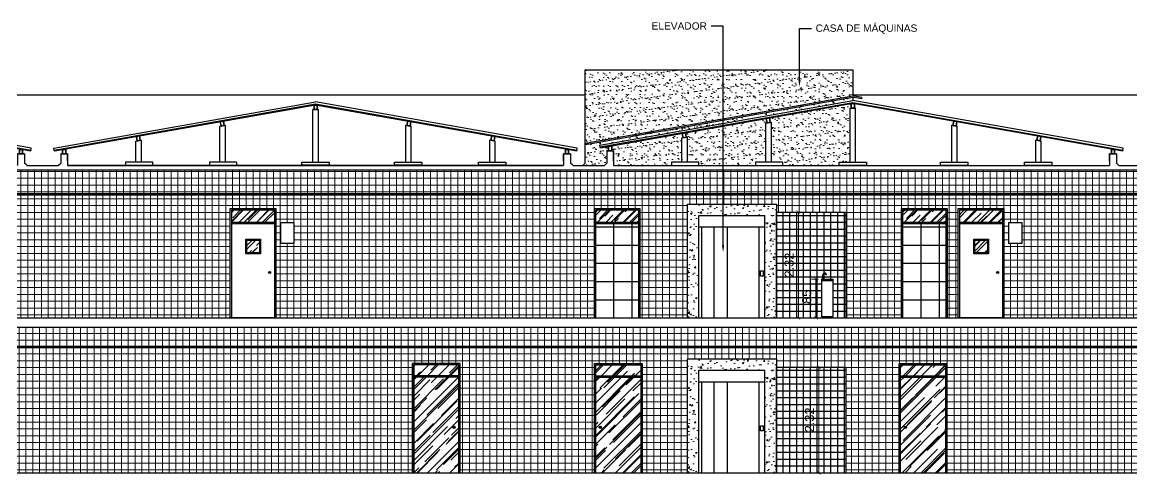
# Model space of a CAD drawing. Header units: metres. Extents: x 2362 to 4220, y 91 to 382.
# Drawn here: x 3204.49 to 3228.87, y 118.19 to 128.13 of the extents above; entities that cross this region are included whole.
import ezdxf
from ezdxf import colors
from ezdxf.entities.mleader import LeaderData, LeaderLine
from ezdxf.math import Vec2, Vec3

# ---------------------------------------------------------------- set-up
doc = ezdxf.new("R2010")
doc.units = ezdxf.units.M
doc.header["$LTSCALE"] = 5
doc.header["$MEASUREMENT"] = 0
for name, color, linetype, lineweight in [('2prancha', 4, 'Continuous', 18), ('ESQUADRIAS', 3, 'Continuous', 35), ('HACH', 251, 'Continuous', 5)]:
    doc.layers.add(name, color=color, linetype=linetype, lineweight=lineweight)
for name, color, linetype in [('COTA 1 100', 2, 'Continuous'), ('HACHURA', 251, 'Continuous'), ('HACHURA PISOS', 250, 'Continuous'), ('PENA 0.1', 1, 'Continuous'), ('PENA 0.15', 7, 'Continuous'), ('PENA 01', 1, 'Continuous'), ('PENA 02', 2, 'Continuous'), ('PENA 03', 3, 'Continuous'), ('PENA 06', 6, 'Continuous'), ('TXT ESPECIFICAÇÕES', 7, 'Continuous')]:
    doc.layers.add(name, color=color, linetype=linetype)
doc.styles.add('Luana', font='arial.ttf')
doc.styles.get("Standard").update_dxf_attribs({"font": 'arial.ttf'})
doc.dimstyles.new('arial100', dxfattribs={"dimtxt": 0.2, "dimasz": 0.08, "dimexe": 0.1, "dimexo": 0.2, "dimgap": 0.1, "dimtad": 1, "dimzin": 4, "dimdsep": 46, "dimtxsty": 'Luana', "dimblk": 'ARCHTICK', "dimcen": 0, "dimclrd": 7, "dimclre": 7, "dimclrt": 256, "dimadec": 0, "dimazin": 0, "dimtfac": 1, "dimtix": 1, "dimtmove": 0, "dimatfit": 3, "dimldrblk": 'CLOSEDBLANK', "dimfxl": 0, "dimlwd": 5, "dimlwe": 5, "dimarcsym": 0})
pattern_1 = [(45, (3199.2511, 158.59801), (0.16970563, 0.45254834), [3, -0.4, 1, -0.2]), (45, (3199.3685, 158.85682), (-0.32951176, 0.04666905), [0.6, -0.066, 1.2, -0.15]), (45, (3199.20161, 158.78893), (0.640638744, 0.83014336), [1.6, -0.28, 0.8, -0.2])]

# ---------------------------------------------------------------- blocks, each defined once
blk = doc.blocks.new('dsfdf')
at = {"layer": 'HACH'}
h = blk.add_hatch(dxfattribs=at)
h.set_pattern_fill('AR-RROOF,_O', color=256, scale=0.25, angle=45, double=1)
h.set_pattern_definition([(45, (-17.395, 0), (0.212132, 0.5656854), [3.75, -0.5, 1.25, -0.25]), (45, (-17.24828, 0.3235), (-0.41189, 0.0583363), [0.75, -0.0825, 1.5, -0.1875]), (45, (-17.45687, 0.23865), (0.8007984, 1.0376792), [2, -0.35, 1, -0.25])])
h.paths.add_polyline_path([(0.03, 2.37), (1.02, 2.37), (1.02, 2.13), (0.03, 2.13)])
h.paths.add_polyline_path([(0.03, 2.1), (1.02, 2.1), (1.02, 0), (0.03, 0)])
h.paths.add_polyline_path([(0.891, 0.997, 0.198821), (0.899, 0.982, 0.617475), (0.941, 0.997, 1)], flags=16)
h.paths.add_polyline_path([(0.914, 0.999), (0.913, 0.987), (0.92, 0.987), (0.918, 0.999, 4.501528)], flags=0)
at = {"layer": 'PENA 0.1', "ltscale": 1.5}
for p, q in [((0.894, 1.005), (0.897, 1.004)), ((0.914, 0.999), (0.913, 0.987)), ((0.92, 0.987), (0.913, 0.987)), ((0.918, 0.999), (0.92, 0.987))]:
    blk.add_line(p, q, dxfattribs=at)
blk.add_circle((0.916, 0.997), 0.025, dxfattribs=at)
for centre, radius, start, end in [((0.916, 0.997), 0.023, 159.8603, 222.7566), ((0.921, 0.995), 0.0258, 158.8722, 210.7282), ((0.916, 1.003), 0.0045, 295.0494, 244.9506)]:
    blk.add_arc(centre, radius, start, end, dxfattribs=at)
at = {"layer": 'PENA 01'}
for p, q in [((1.05, 2.4), (0, 2.4)), ((0, 0), (0, 2.4)), ((1.05, 0), (1.05, 2.4)), ((1.02, 2.13), (0.03, 2.13)), ((1.02, 2.1), (0.03, 2.1)), ((0, 0), (1.05, 0))]:
    blk.add_line(p, q, dxfattribs=at)
for points in [[(1.05, 0), (1.05, 2.4), (0, 2.4), (0, 0)], [(1.02, 0), (1.02, 2.37), (0.03, 2.37), (0.03, 0)]]:
    blk.add_lwpolyline(points, dxfattribs=at)
blk = doc.blocks.new('hhauhs')
at = {"layer": 'HACH'}
h = blk.add_hatch(dxfattribs=at)
h.set_pattern_fill('AR-RROOF,_O', color=256, scale=0.25, angle=45, double=1)
h.set_pattern_definition([(45, (-1.02, 0), (0.212132, 0.565685), [3.75, -0.5, 1.25, -0.25]), (45, (-0.87328, 0.3235), (-0.41189, 0.058336), [0.75, -0.0825, 1.5, -0.1875]), (45, (-1.08187, 0.23865), (0.800798, 1.037679), [2, -0.35, 1, -0.25])])
h.paths.add_polyline_path([(-0.03, 2.37), (-1.02, 2.37), (-1.02, 2.13), (-0.03, 2.13)])
h.paths.add_polyline_path([(-0.03, 2.1), (-1.02, 2.1), (-1.02, 0), (-0.03, 0)])
h.paths.add_polyline_path([(-0.891, 0.997, -0.198821), (-0.899, 0.982, -0.617475), (-0.941, 0.997, -1)], flags=16)
h.paths.add_polyline_path([(-0.914, 0.999), (-0.913, 0.987), (-0.92, 0.987), (-0.918, 0.999, -4.501528)], flags=0)
at = {"layer": 'PENA 0.1', "ltscale": 1.5}
for p, q in [((-0.918, 0.999), (-0.92, 0.987)), ((-0.92, 0.987), (-0.913, 0.987)), ((-0.914, 0.999), (-0.913, 0.987)), ((-0.894, 1.005), (-0.897, 1.004))]:
    blk.add_line(p, q, dxfattribs=at)
blk.add_circle((-0.916, 0.997), 0.025, dxfattribs=at)
for centre, radius, start, end in [((-0.916, 1.003), 0.0045, 295.0494, 244.9506), ((-0.916, 0.997), 0.023, 317.2434, 20.1397), ((-0.921, 0.995), 0.0258, 329.2718, 21.1278)]:
    blk.add_arc(centre, radius, start, end, dxfattribs=at)
at = {"layer": 'PENA 01'}
for p, q in [((-1.05, 2.4), (0, 2.4)), ((-1.05, 0), (-1.05, 2.4)), ((0, 0), (0, 2.4)), ((-1.02, 2.13), (-0.03, 2.13)), ((-1.02, 2.1), (-0.03, 2.1)), ((-1.05, 0), (0, 0))]:
    blk.add_line(p, q, dxfattribs=at)
for points in [[(-1.05, 0), (-1.05, 2.4), (0, 2.4), (0, 0)], [(-1.02, 0), (-1.02, 2.37), (-0.03, 2.37), (-0.03, 0)]]:
    blk.add_lwpolyline(points, dxfattribs=at)
blk = doc.blocks.new('BBEDE')
for p, q in [((-0.125, 0.85), (-0.125, 0.03)), ((-0.125, 0.85), (0.125, 0.85)), ((-0.125, 0.82), (0.125, 0.82)), ((-0.104, 0.868), (-0.074, 0.868)), ((-0.104, 0.85), (-0.104, 0.868)), ((-0.079, 0.878), (-0.099, 0.878)), ((-0.099, 0.878), (-0.099, 0.868)), ((-0.094, 0.882), (-0.094, 0.946)), ((-0.084, 0.882), (-0.084, 0.946)), ((-0.079, 0.878), (-0.079, 0.868)), ((-0.074, 0.85), (-0.074, 0.868)), ((-0.016, 0.946), (-0.026, 0.946)), ((0.125, 0.85), (0.125, 0.03)), ((-0.125, 0.03), (0.125, 0.03)), ((-0.115, 0.03), (-0.115, 0)), ((-0.115, 0), (0.115, 0)), ((0.115, 0.03), (0.115, 0))]:
    blk.add_line(p, q)
for centre, radius, start, end in [((-0.055, 0.946), 0.0389, 359.6258, 180.3742), ((-0.089, 0.87), 0.0131, 40.8869, 139.1131), ((-0.055, 0.946), 0.0289, 359.4965, 180.5035)]:
    blk.add_arc(centre, radius, start, end)
blk = doc.blocks.new('portacomvisorVIS')
at = {"layer": 'HACHURA', "ltscale": 1.5}
h = blk.add_hatch(dxfattribs=at)
h.set_pattern_fill('AR-RROOF', color=256, scale=0.2, angle=45, style=0, double=1)
h.set_pattern_definition(pattern_1)
h.paths.add_polyline_path([(3443.006, 207.251), (3443.006, 207.521), (3443.946, 207.521), (3443.946, 207.251)])
h = blk.add_hatch(dxfattribs=at)
h.set_pattern_fill('AR-RROOF', color=256, scale=0.2, angle=45, style=0, double=1)
h.set_pattern_definition(pattern_1)
h.paths.add_polyline_path([(3443.336, 206.581), (3443.336, 206.861), (3443.616, 206.861), (3443.616, 206.581)])
at = {"layer": 'PENA 0.1', "ltscale": 1.5}
for p, q in [((3442.976, 205.151), (3442.976, 207.551)), ((3442.976, 207.551), (3443.976, 207.551)), ((3443.976, 207.551), (3443.976, 205.151)), ((3443.006, 207.521), (3443.946, 207.521)), ((3443.006, 205.151), (3443.006, 207.521)), ((3443.946, 207.521), (3443.946, 205.151)), ((3443.006, 207.251), (3443.946, 207.251)), ((3443.006, 207.221), (3443.946, 207.221)), ((3443.336, 206.861), (3443.316, 206.881)), ((3443.616, 206.861), (3443.636, 206.881)), ((3443.336, 206.581), (3443.316, 206.561)), ((3443.636, 206.561), (3443.616, 206.581)), ((3443.821, 206.156), (3443.824, 206.155)), ((3443.841, 206.15), (3443.839, 206.138)), ((3443.846, 206.138), (3443.839, 206.138)), ((3443.844, 206.15), (3443.846, 206.138)), ((3443.006, 205.151), (3442.976, 205.151)), ((3443.946, 205.151), (3443.006, 205.151)), ((3443.976, 205.151), (3443.946, 205.151))]:
    blk.add_line(p, q, dxfattribs=at)
for points in [[(3444.376, 206.791), (3444.376, 207.241), (3444.076, 207.241), (3444.076, 206.791)], [(3443.636, 206.561), (3443.316, 206.561), (3443.316, 206.881), (3443.636, 206.881)], [(3443.626, 206.571), (3443.326, 206.571), (3443.326, 206.871), (3443.626, 206.871)], [(3443.616, 206.581), (3443.336, 206.581), (3443.336, 206.861), (3443.616, 206.861)]]:
    blk.add_lwpolyline(points, close=True, dxfattribs=at)
blk.add_circle((3443.843, 206.149), 0.025, dxfattribs=at)
for centre, radius, start, end in [((3443.843, 206.149), 0.023, 159.8603, 222.7566), ((3443.848, 206.146), 0.0258, 158.8722, 210.7282), ((3443.843, 206.154), 0.0045, 295.0494, 244.9506)]:
    blk.add_arc(centre, radius, start, end, dxfattribs=at)
blk = doc.blocks.new('cortetelh')
at = {"layer": 'ESQUADRIAS'}
for p, q in [((3169.192, 125.317), (3174.935, 126.329)), ((3180.677, 125.317), (3174.935, 126.329)), ((3169.194, 125.307), (3174.935, 126.319)), ((3180.675, 125.307), (3174.935, 126.319)), ((3169.192, 125.317), (3169.194, 125.307)), ((3180.677, 125.317), (3180.675, 125.307))]:
    blk.add_line(p, q, dxfattribs=at)
for points in [[(3174.9, 126.312), (3174.97, 126.312), (3174.97, 126.212), (3174.9, 126.212)], [(3172.909, 125.962), (3172.84, 125.95), (3172.857, 125.851), (3172.926, 125.864)], [(3176.961, 125.962), (3177.029, 125.95), (3177.012, 125.851), (3176.943, 125.864)], [(3171.063, 125.637), (3170.995, 125.624), (3171.012, 125.526), (3171.081, 125.538)], [(3178.806, 125.637), (3178.875, 125.624), (3178.858, 125.526), (3178.789, 125.538)], [(3169.374, 125.339), (3169.444, 125.339), (3169.444, 125.239), (3169.374, 125.239)], [(3180.496, 125.339), (3180.426, 125.339), (3180.426, 125.239), (3180.496, 125.239)]]:
    blk.add_lwpolyline(points, close=True, dxfattribs=at)
at = {"layer": 'PENA 01', "ltscale": 1.5}
for p, q in [((3169.184, 125.366), (3174.935, 126.38)), ((3180.686, 125.366), (3174.935, 126.38)), ((3174.875, 125.059), (3174.875, 126.212)), ((3174.995, 126.212), (3174.875, 126.212)), ((3174.995, 125.059), (3174.995, 126.212)), ((3172.832, 125.847), (3172.952, 125.868)), ((3172.832, 125.059), (3172.832, 125.847)), ((3172.952, 125.059), (3172.952, 125.868)), ((3176.918, 125.059), (3176.918, 125.868)), ((3177.038, 125.847), (3176.918, 125.868)), ((3177.038, 125.059), (3177.038, 125.847)), ((3170.986, 125.521), (3171.106, 125.543)), ((3170.986, 125.059), (3170.986, 125.521)), ((3171.106, 125.059), (3171.106, 125.543)), ((3178.763, 125.059), (3178.763, 125.543)), ((3178.883, 125.521), (3178.763, 125.543)), ((3178.883, 125.059), (3178.883, 125.521))]:
    blk.add_line(p, q, dxfattribs=at)
for points in [[(3169.192, 125.317), (3169.184, 125.366)], [(3180.677, 125.317), (3180.686, 125.366)]]:
    blk.add_lwpolyline(points, dxfattribs=at)
for points in [[(3171.357, 125.059), (3170.757, 125.059), (3170.757, 124.989), (3171.357, 124.989)], [(3173.202, 125.059), (3172.602, 125.059), (3172.602, 124.989), (3173.202, 124.989)], [(3174.635, 125.059), (3175.235, 125.059), (3175.235, 124.989), (3174.635, 124.989)], [(3176.667, 125.059), (3177.267, 125.059), (3177.267, 124.989), (3176.667, 124.989)], [(3178.513, 125.059), (3179.113, 125.059), (3179.113, 124.989), (3178.513, 124.989)]]:
    blk.add_lwpolyline(points, close=True, dxfattribs=at)
at = {"layer": 'PENA 06', "ltscale": 1.5}
for p, q in [((3169.334, 125.239), (3169.334, 125.039)), ((3169.334, 125.239), (3169.334, 125.139)), ((3169.484, 125.239), (3169.484, 125.089)), ((3169.484, 125.089), (3169.484, 125.239)), ((3180.386, 125.239), (3180.386, 125.089)), ((3180.386, 125.089), (3180.386, 125.239)), ((3180.536, 125.239), (3180.536, 125.039)), ((3180.536, 125.239), (3180.536, 125.139)), ((3169.284, 124.989), (3169.334, 125.039)), ((3180.586, 124.989), (3180.536, 125.039))]:
    blk.add_line(p, q, dxfattribs=at)
at = {"layer": 'PENA 06'}
blk.add_line((3169.484, 124.989), (3180.386, 124.989), dxfattribs=at)
at = {"layer": 'PENA 06', "ltscale": 1.5}
for points in [[(3169.334, 125.239), (3169.484, 125.239), (3169.484, 124.989)], [(3169.484, 125.089), (3169.484, 125.239), (3169.334, 125.239)], [(3180.536, 125.239), (3180.386, 125.239), (3180.386, 124.989)], [(3180.386, 125.089), (3180.386, 125.239), (3180.536, 125.239)]]:
    blk.add_lwpolyline(points, dxfattribs=at)
blk = doc.blocks.new('_ArchTick')
at = {"color": 0, "linetype": 'ByBlock', "const_width": 0.15}
blk.add_lwpolyline([(-0.5, -0.5), (0.5, 0.5)], dxfattribs=at)
blk = doc.blocks.new('*D208')
at = {"layer": 'COTA 1 100', "color": 7, "lineweight": 5}
for p, q in [((3222.391, 120.559), (3221.893, 120.559)), ((3221.993, 120.559), (3221.993, 118.239)), ((3222.391, 118.239), (3221.893, 118.239))]:
    blk.add_line(p, q, dxfattribs=at)
at = {"layer": 'Defpoints', "color": 0}
for p in [(3222.591, 120.559), (3221.993, 118.239), (3222.591, 118.239)]:
    blk.add_point(p, dxfattribs=at)
at = {"layer": 'COTA 1 100', "color": 7, "lineweight": 5, "xscale": 0.08, "yscale": 0.08, "zscale": 0.08}
for p, rotation in [((3221.993, 120.559), 90), ((3221.993, 118.239), 270)]:
    blk.add_blockref('_ArchTick', p, dxfattribs=dict(at, rotation=rotation))
at = {"layer": 'COTA 1 100', "insert": (3221.791, 119.399), "char_height": 0.2, "attachment_point": 5, "rotation": 90, "style": 'Luana'}
blk.add_mtext('2.32', dxfattribs=at)
blk = doc.blocks.new('_ClosedBlank')
at = {"layer": '2prancha', "color": 0, "lineweight": -2}
for p, q in [((-1, 0.17), (0, 0)), ((-1, 0.17), (-1, -0.17)), ((0, 0), (-1, -0.17))]:
    blk.add_line(p, q, dxfattribs=at)
blk = doc.blocks.new('*D209')
at = {"layer": 'COTA 1 100', "color": 7, "lineweight": 5}
for p, q in [((3222.391, 123.959), (3221.445, 123.959)), ((3221.545, 121.639), (3221.545, 123.959)), ((3222.391, 121.639), (3221.445, 121.639))]:
    blk.add_line(p, q, dxfattribs=at)
at = {"layer": 'Defpoints', "color": 0}
for p in [(3221.545, 123.959), (3222.591, 123.959), (3222.591, 121.639)]:
    blk.add_point(p, dxfattribs=at)
at = {"layer": 'COTA 1 100', "color": 7, "lineweight": 5, "xscale": 0.08, "yscale": 0.08, "zscale": 0.08}
for p, rotation in [((3221.545, 123.959), 90), ((3221.545, 121.639), 270)]:
    blk.add_blockref('_ArchTick', p, dxfattribs=dict(at, rotation=rotation))
at = {"layer": 'COTA 1 100', "insert": (3221.343, 122.799), "char_height": 0.2, "attachment_point": 5, "rotation": 90, "style": 'Luana'}
blk.add_mtext('2.32', dxfattribs=at)
blk = doc.blocks.new('*D210')
at = {"layer": 'COTA 1 100', "color": 7, "lineweight": 5}
for p, q in [((3221.978, 122.489), (3221.832, 122.489)), ((3221.932, 122.489), (3221.932, 121.639)), ((3221.978, 121.639), (3221.832, 121.639))]:
    blk.add_line(p, q, dxfattribs=at)
at = {"layer": 'Defpoints', "color": 0}
for p in [(3222.178, 122.489), (3221.932, 121.639), (3222.178, 121.639)]:
    blk.add_point(p, dxfattribs=at)
at = {"layer": 'COTA 1 100', "color": 7, "lineweight": 5, "xscale": 0.08, "yscale": 0.08, "zscale": 0.08}
for p, rotation in [((3221.932, 122.489), 90), ((3221.932, 121.639), 270)]:
    blk.add_blockref('_ArchTick', p, dxfattribs=dict(at, rotation=rotation))
at = {"layer": 'COTA 1 100', "insert": (3221.73, 122.064), "char_height": 0.2, "attachment_point": 5, "rotation": 90, "style": 'Luana'}
blk.add_mtext('.85', dxfattribs=at)

msp = doc.modelspace()

# ---------------------------------------------------------------- hatches: boundary and pattern name
at = {"layer": 'HACH'}
h = msp.add_hatch(dxfattribs=at)
h.set_pattern_fill('AR-SAND,_O', color=256, scale=0.1)
h.set_pattern_definition([(37.5, (3216.81087, 124.98861), (-0.0062993, 0.1926824), [0, -0.152, 0, -0.17, 0, -0.1625]), (7.5, (3216.81087, 124.9886), (0.176978, 0.282215), [0, -0.082, 0, -0.137, 0, -0.0525]), (327.5, (3216.68787, 124.98861), (0.311414, 0.000566), [0, -0.05, 0, -0.18, 0, -0.235]), (317.5, (3216.68787, 124.9886), (0.300613, 0.087768), [0, -0.025, 0, -0.118, 0, -0.135])])
h.paths.add_polyline_path([(3216.8609, 127.0886), (3216.8609, 125.0386), (3216.8109, 124.9886), (3217.2835, 124.9886), (3217.3335, 125.0386), (3217.3335, 125.307), (3217.3735, 125.307), (3217.3735, 125.407), (3217.1939, 125.3753), (3217.1922, 125.3851), (3217.1835, 125.4344), (3222.7409, 126.4143), (3222.7409, 127.0886)])
h.paths.add_polyline_path([(3220.602, 124.9886), (3220.602, 125.0586), (3220.8318, 125.0586), (3220.8318, 125.9152), (3220.8573, 125.9197), (3220.8399, 126.0182), (3219.0634, 125.7049), (3219.0808, 125.6065), (3219.1063, 125.611), (3219.1063, 125.0586), (3219.3565, 125.0586), (3219.3565, 124.9886)], flags=17)
h.paths.add_polyline_path([(3218.7565, 124.9886), (3218.7565, 125.0586), (3218.9863, 125.0586), (3218.9863, 125.5898), (3219.0119, 125.5943), (3218.9945, 125.6928), (3217.3735, 125.407), (3217.4435, 125.407), (3217.4435, 125.307), (3217.4835, 125.307), (3217.4835, 125.0886), (3217.4835, 124.9886)], flags=17)
h.paths.add_polyline_path([(3222.4409, 124.9886), (3222.4409, 125.0586), (3222.6809, 125.0586), (3222.6809, 126.246), (3222.7059, 126.246), (3222.7059, 126.3472), (3220.9089, 126.0303), (3220.9262, 125.9319), (3220.9518, 125.9364), (3220.9518, 125.0586), (3221.202, 125.0586), (3221.202, 124.9886)], flags=17)
h = msp.add_hatch(dxfattribs=at)
h.set_pattern_fill('_USER,_O', color=256, scale=0.15, double=1, pattern_type=0)
h.set_pattern_definition([(0, (6790.95918, 623.9046), (0, 0.15), []), (90, (6790.95918, 623.9046), (-0.15, 9e-18), [])])
h.paths.add_polyline_path([(3189.1308, 124.8886), (3180.6859, 124.8886), (3180.6859, 124.3686), (3189.1308, 124.3686)])
h.paths.add_polyline_path([(3203.4659, 124.8886), (3189.1308, 124.8886), (3189.1308, 124.3686), (3203.4659, 124.3686)])
h.paths.add_polyline_path([(3201.0609, 124.0386), (3202.0609, 124.0386), (3202.0609, 121.6386), (3203.4659, 121.6386), (3203.4659, 124.3386), (3189.1308, 124.3386), (3189.1308, 121.6386), (3193.0609, 121.6386), (3193.0609, 124.0386), (3194.0609, 124.0386), (3194.0609, 121.6386), (3201.0609, 121.6386)])
h.paths.add_polyline_path([(3194.4609, 123.2786), (3194.1609, 123.2786), (3194.1609, 123.7286), (3194.4609, 123.7286)], flags=16)
h.paths.add_polyline_path([(3202.1609, 123.2786), (3202.1609, 123.7286), (3202.4609, 123.7286), (3202.4609, 123.2786)], flags=16)
h.paths.add_polyline_path([(3189.1308, 124.3386), (3180.6859, 124.3386), (3180.6859, 121.6386), (3181.1834, 121.6386), (3181.1834, 124.0386), (3182.1834, 124.0386), (3182.1834, 121.6386), (3189.1308, 121.6386)])
h.paths.add_polyline_path([(3182.5834, 123.2786), (3182.2834, 123.2786), (3182.2834, 123.7286), (3182.5834, 123.7286)], flags=16)
h.paths.add_polyline_path([(3223.4465, 124.8886), (3203.4659, 124.8886), (3203.4659, 124.3686), (3223.4465, 124.3686)])
h.paths.add_polyline_path([(3217.0609, 124.0386), (3218.0609, 124.0386), (3218.0609, 121.6386), (3219.1109, 121.6386), (3219.1109, 124.1386), (3221.0609, 124.1386), (3221.0609, 123.9586), (3222.5909, 123.9586), (3222.5909, 121.6386), (3223.4465, 121.6386), (3223.4465, 124.3386), (3203.4659, 124.3386), (3203.4659, 121.6386), (3209.0609, 121.6386), (3209.0609, 124.0386), (3210.0609, 124.0386), (3210.0609, 121.6386), (3217.0609, 121.6386)])
h.paths.add_polyline_path([(3210.4609, 123.2786), (3210.1609, 123.2786), (3210.1609, 123.7286), (3210.4609, 123.7286)], flags=16)
h.paths.add_polyline_path([(3234.9574, 124.8886), (3223.4465, 124.8886), (3223.4465, 124.3686), (3234.9574, 124.3686)])
h.paths.add_polyline_path([(3229.0609, 124.0386), (3230.0609, 124.0386), (3230.0609, 121.6386), (3234.9574, 121.6386), (3234.9574, 124.3386), (3223.4465, 124.3386), (3223.4465, 121.6386), (3223.8135, 121.6386), (3223.8135, 124.0386), (3224.8135, 124.0386), (3224.8135, 121.6386), (3225.0609, 121.6386), (3225.0609, 124.0386), (3226.0609, 124.0386), (3226.0609, 121.6386), (3229.0609, 121.6386)])
h.paths.add_polyline_path([(3226.4609, 123.2786), (3226.1609, 123.2786), (3226.1609, 123.7286), (3226.4609, 123.7286)], flags=16)
h.paths.add_polyline_path([(3230.1609, 123.7286), (3230.4609, 123.7286), (3230.4609, 123.2786), (3230.1609, 123.2786)], flags=16)
h.paths.add_polyline_path([(3245.0609, 124.3386), (3234.9574, 124.3386), (3234.9574, 121.6386), (3237.1859, 121.6386), (3237.1859, 124.0386), (3238.1859, 124.0386), (3238.1859, 121.6386), (3245.0609, 121.6386)])
h.paths.add_polyline_path([(3238.5859, 123.2786), (3238.2859, 123.2786), (3238.2859, 123.7286), (3238.5859, 123.7286)], flags=16)
h.paths.add_polyline_path([(3245.0609, 124.8886), (3234.9574, 124.8886), (3234.9574, 124.3686), (3245.0609, 124.3686)])
h = msp.add_hatch(dxfattribs=at)
h.set_pattern_fill('AR-CONC', color=256, scale=0.05, style=0)
h.set_pattern_definition([(50, (3219.11087, 121.6386), (0.35863, -0.031376), [0.0375, -0.4125]), (355, (3219.11087, 121.6386), (-0.069376, 0.376096), [0.03, -0.33]), (100.451, (3219.14075, 121.636), (0.289255, 0.34472), [0.03187, -0.35057]), (46.184, (3219.11087, 121.7386), (0.53362, -0.08276), [0.05625, -0.61875]), (96.636, (3219.15534, 121.7317), (0.46733, 0.48706), [0.047805, -0.52586]), (351.184, (3219.11087, 121.7386), (0.46733, 0.48706), [0.045, -0.495]), (21, (3219.16087, 121.7136), (0.298454, -0.20131), [0.0375, -0.4125]), (326, (3219.16087, 121.7136), (0.121658, 0.362575), [0.03, -0.33]), (71.451, (3219.18574, 121.69684), (0.42011, 0.161265), [0.03187, -0.35057]), (37.5, (3219.11087, 121.63861), (0.00608, 0.166447), [0, -0.326, 0, -0.335, 0, -0.33125]), (7.5, (3219.11087, 121.63861), (0.131535, 0.197206), [0, -0.191, 0, -0.3185, 0, -0.12625]), (327.5, (3218.99937, 121.63861), (0.266911, -0.0112774), [0, -0.125, 0, -0.39, 0, -0.5175]), (317.5, (3218.94937, 121.63861), (0.291593, 0.050052), [0, -0.1625, 0, -0.259, 0, -0.3675])])
h.paths.add_polyline_path([(3221.0609, 124.1386), (3219.1109, 124.1386), (3219.1109, 121.6386), (3219.3609, 121.6386), (3219.3609, 123.8886), (3220.8109, 123.8886), (3220.8109, 121.6386), (3221.0609, 121.6386)])
h = msp.add_hatch(dxfattribs=at)
h.set_pattern_fill('_USER,_O', color=256, scale=0.15, double=1, pattern_type=0)
h.set_pattern_definition([(0, (6841.01607, 618.99959), (0, 0.15), []), (90, (6841.01607, 618.99959), (-0.15, 9e-18), [])])
h.paths.add_polyline_path([(3239.7609, 120.6386), (3240.8109, 120.6386), (3240.8109, 118.2386), (3243.7609, 118.2386), (3243.7609, 120.6386), (3244.8109, 120.6386), (3244.8109, 118.2386), (3247.0109, 118.2386), (3247.0109, 120.9786), (3232.9675, 120.9786), (3232.9675, 118.2386), (3239.7609, 118.2386)])
h.paths.add_polyline_path([(3247.0109, 121.4386), (3232.9675, 121.4386), (3232.9675, 121.0086), (3247.0109, 121.0086)])
h.paths.add_polyline_path([(3232.9675, 121.4386), (3211.0896, 121.4386), (3211.0896, 121.0086), (3232.9675, 121.0086)])
h.paths.add_polyline_path([(3217.0609, 120.6386), (3218.1109, 120.6386), (3218.1109, 118.2386), (3219.1109, 118.2386), (3219.1109, 120.7386), (3221.0609, 120.7386), (3221.0609, 120.5586), (3222.5909, 120.5586), (3222.5909, 118.2386), (3223.7609, 118.2386), (3223.7609, 120.6386), (3224.8109, 120.6386), (3224.8109, 118.2386), (3232.9675, 118.2386), (3232.9675, 120.9786), (3211.0896, 120.9786), (3211.0896, 118.2386), (3213.0609, 118.2386), (3213.0609, 120.6386), (3214.1109, 120.6386), (3214.1109, 118.2386), (3217.0609, 118.2386)])
h.paths.add_polyline_path([(3196.0481, 121.4386), (3180.6859, 121.4386), (3180.6859, 121.0086), (3196.0481, 121.0086)])
h.paths.add_polyline_path([(3211.0896, 121.4386), (3196.0481, 121.4386), (3196.0481, 121.0086), (3211.0896, 121.0086)])
h.paths.add_polyline_path([(3211.0896, 120.9786), (3196.0481, 120.9786), (3196.0481, 118.2386), (3211.0896, 118.2386)])
h.paths.add_polyline_path([(3185.0609, 120.6386), (3186.1109, 120.6386), (3186.1109, 118.2386), (3189.0609, 118.2386), (3189.0609, 120.6386), (3190.1109, 120.6386), (3190.1109, 118.2386), (3193.0609, 118.2386), (3193.0609, 120.6386), (3194.1109, 120.6386), (3194.1109, 118.2386), (3196.0481, 118.2386), (3196.0481, 120.9786), (3180.6859, 120.9786), (3180.6859, 118.2386), (3181.1859, 118.2386), (3181.1859, 120.6386), (3182.2359, 120.6386), (3182.2359, 118.2386), (3185.0609, 118.2386)])
h = msp.add_hatch(dxfattribs=at)
h.set_pattern_fill('AR-CONC', color=256, scale=0.05, style=0)
h.set_pattern_definition([(50, (3219.11087, 118.2386), (0.35863, -0.031376), [0.0375, -0.4125]), (355, (3219.11087, 118.2386), (-0.069376, 0.376096), [0.03, -0.33]), (100.451, (3219.14075, 118.236), (0.289255, 0.34472), [0.03187, -0.35057]), (46.184, (3219.11087, 118.3386), (0.53362, -0.08276), [0.05625, -0.61875]), (96.636, (3219.15534, 118.3317), (0.46733, 0.48706), [0.047805, -0.52586]), (351.184, (3219.11087, 118.3386), (0.46733, 0.48706), [0.045, -0.495]), (21, (3219.16087, 118.3136), (0.298454, -0.20131), [0.0375, -0.4125]), (326, (3219.16087, 118.3136), (0.121658, 0.362575), [0.03, -0.33]), (71.451, (3219.18574, 118.29684), (0.42011, 0.161265), [0.03187, -0.35057]), (37.5, (3219.11087, 118.23861), (0.00608, 0.166447), [0, -0.326, 0, -0.335, 0, -0.33125]), (7.5, (3219.11087, 118.23861), (0.131535, 0.197206), [0, -0.191, 0, -0.3185, 0, -0.12625]), (327.5, (3218.99937, 118.23861), (0.266911, -0.0112774), [0, -0.125, 0, -0.39, 0, -0.5175]), (317.5, (3218.94937, 118.23861), (0.291593, 0.050052), [0, -0.1625, 0, -0.259, 0, -0.3675])])
h.paths.add_polyline_path([(3221.0609, 120.7386), (3219.1109, 120.7386), (3219.1109, 118.2386), (3219.3609, 118.2386), (3219.3609, 120.4886), (3220.8109, 120.4886), (3220.8109, 118.2386), (3221.0609, 118.2386)])
at = {"layer": 'HACHURA', "ltscale": 1.5}
h = msp.add_hatch(dxfattribs=at)
h.set_pattern_fill('AR-RROOF', color=256, scale=0.2, angle=45, style=0, double=1)
h.set_pattern_definition([(45, (2973.33549, 75.0853), (0.16970563, 0.45254834), [3, -0.4, 1, -0.2]), (45, (2973.45287, 75.3441), (-0.32951176, 0.04666905), [0.6, -0.066, 1.2, -0.15]), (45, (2973.28599, 75.27622), (0.640638744, 0.83014336), [1.6, -0.28, 0.8, -0.2])])
h.paths.add_polyline_path([(3217.0909, 123.7386), (3217.0909, 124.0086), (3218.0309, 124.0086), (3218.0309, 123.7386)])
h = msp.add_hatch(dxfattribs=at)
h.set_pattern_fill('AR-RROOF', color=256, scale=0.2, angle=45, style=0, double=1)
h.set_pattern_definition([(45, (2980.08809, 75.0853), (0.16970563, 0.45254834), [3, -0.4, 1, -0.2]), (45, (2980.20547, 75.3441), (-0.32951176, 0.04666905), [0.6, -0.066, 1.2, -0.15]), (45, (2980.03859, 75.27622), (0.640638744, 0.83014336), [1.6, -0.28, 0.8, -0.2])])
h.paths.add_polyline_path([(3223.8435, 123.7386), (3223.8435, 124.0086), (3224.7835, 124.0086), (3224.7835, 123.7386)])
at = {"layer": 'HACHURA PISOS'}
h = msp.add_hatch(dxfattribs=at)
h.set_pattern_fill('_USER,_O', color=256, scale=0.15, double=1, pattern_type=0)
h.set_pattern_definition([(0, (3221.06087, 121.63861), (0, 0.15), []), (90, (3221.06087, 121.63861), (-0.15, 9e-18), [])])
h.paths.add_polyline_path([(3222.5909, 123.9586), (3221.0609, 123.9586), (3221.0609, 121.6386), (3222.063, 121.6386), (3222.063, 121.6686), (3222.053, 121.6686), (3222.053, 122.4886), (3222.0736, 122.4886), (3222.0736, 122.5068), (3222.1036, 122.5068), (3222.1036, 122.4886), (3222.303, 122.4886), (3222.303, 121.6686), (3222.293, 121.6686), (3222.293, 121.6386), (3222.5909, 121.6386)])
h.paths.add_polyline_path([(3222.1615, 122.5844), (3222.1515, 122.5844, 1.0082161), (3222.0936, 122.5844), (3222.0936, 122.5203, -0.1169767), (3222.0985, 122.5167), (3222.0787, 122.5167, -0.1169767), (3222.0836, 122.5203), (3222.0836, 122.5844, -1.0065526)], flags=16)
h = msp.add_hatch(dxfattribs=at)
h.set_pattern_fill('_USER,_O', color=256, scale=0.4, double=1, pattern_type=0)
h.set_pattern_definition([(0, (3217.09087, 121.6386), (0, 0.4), []), (90, (3217.09087, 121.6386), (-0.4, 2e-17), [])])
h.paths.add_polyline_path([(3217.0909, 121.6386), (3218.0309, 121.6386), (3218.0309, 123.7086), (3217.0909, 123.7086)])
h = msp.add_hatch(dxfattribs=at)
h.set_pattern_fill('_USER,_O', color=256, scale=0.4, double=1, pattern_type=0)
h.set_pattern_definition([(0, (3223.84347, 121.6386), (0, 0.4), []), (90, (3223.84347, 121.6386), (-0.4, 2e-17), [])])
h.paths.add_polyline_path([(3224.7835, 123.7086), (3223.8435, 123.7086), (3223.8435, 121.6386), (3224.7835, 121.6386)])
h = msp.add_hatch(dxfattribs=at)
h.set_pattern_fill('_USER,_O', color=256, scale=0.15, double=1, pattern_type=0)
h.set_pattern_definition([(0, (3221.06087, 118.23861), (0, 0.15), []), (90, (3221.06087, 118.23861), (-0.15, 9e-18), [])])
h.paths.add_polyline_path([(3221.0609, 118.2386), (3222.5909, 118.2386), (3222.5909, 120.5586), (3221.0609, 120.5586)])

# ---------------------------------------------------------------- linework, layer by layer
at = {"layer": 'ESQUADRIAS'}
for p, q in [((3217.1922, 125.3851), (3222.7409, 126.3635)), ((3217.1939, 125.3753), (3222.7409, 126.3534)), ((3228.6772, 125.3168), (3222.7409, 126.3635)), ((3228.6754, 125.3069), (3222.7409, 126.3534)), ((3217.1922, 125.3851), (3217.1939, 125.3753)), ((3228.6772, 125.3168), (3228.6754, 125.3069))]:
    msp.add_line(p, q, dxfattribs=at)
for points in [[(3222.7059, 126.346), (3222.7759, 126.346), (3222.7759, 126.246), (3222.7059, 126.246)], [(3220.9089, 126.0303), (3220.8399, 126.0182), (3220.8573, 125.9197), (3220.9262, 125.9319)], [(3224.9605, 125.962), (3225.0295, 125.9498), (3225.0121, 125.8514), (3224.9431, 125.8635)], [(3219.0634, 125.7049), (3218.9945, 125.6928), (3219.0119, 125.5943), (3219.0808, 125.6065)], [(3226.806, 125.6366), (3226.8749, 125.6244), (3226.8575, 125.526), (3226.7886, 125.5381)], [(3217.3735, 125.407), (3217.4435, 125.407), (3217.4435, 125.307), (3217.3735, 125.307)], [(3228.4959, 125.3386), (3228.4259, 125.3386), (3228.4259, 125.2386), (3228.4959, 125.2386)]]:
    msp.add_lwpolyline(points, close=True, dxfattribs=at)
at = {"layer": 'PENA 0.1', "ltscale": 1.5}
for p, q in [((3217.0609, 121.6386), (3217.0609, 124.0386)), ((3217.0609, 124.0386), (3218.0609, 124.0386)), ((3217.0909, 124.0086), (3218.0309, 124.0086)), ((3217.0909, 121.6386), (3217.0909, 124.0086)), ((3218.0309, 124.0086), (3218.0309, 121.6386)), ((3218.0609, 124.0386), (3218.0609, 121.6386)), ((3223.8135, 121.6386), (3223.8135, 124.0386)), ((3223.8135, 124.0386), (3224.8135, 124.0386)), ((3223.8435, 124.0086), (3224.7835, 124.0086)), ((3223.8435, 121.6386), (3223.8435, 124.0086)), ((3224.7835, 124.0086), (3224.7835, 121.6386)), ((3224.8135, 124.0386), (3224.8135, 121.6386)), ((3217.0909, 123.7386), (3218.0309, 123.7386)), ((3217.0909, 123.7086), (3218.0309, 123.7086)), ((3223.8435, 123.7386), (3224.7835, 123.7386)), ((3223.8435, 123.7086), (3224.7835, 123.7086)), ((3217.0909, 121.6386), (3217.0609, 121.6386)), ((3218.0609, 121.6386), (3218.0309, 121.6386)), ((3223.8435, 121.6386), (3223.8135, 121.6386)), ((3224.8135, 121.6386), (3224.7835, 121.6386))]:
    msp.add_line(p, q, dxfattribs=at)
at = {"layer": 'PENA 0.15'}
for p, q in [((3216.8609, 125.0386), (3216.8609, 127.0886)), ((3216.8609, 127.0886), (3222.7409, 127.0886)), ((3222.7409, 127.0886), (3222.7409, 126.5158)), ((3216.8609, 125.479), (3222.7409, 126.5158)), ((3216.8661, 125.4495), (3222.7409, 126.4854)), ((3222.9409, 126.4806), (3222.7409, 126.5158)), ((3222.9357, 126.451), (3222.7409, 126.4854)), ((3222.7409, 126.4854), (3222.7409, 126.4143)), ((3216.8609, 125.479), (3216.8661, 125.4495)), ((3219.1109, 124.1386), (3221.0609, 124.1386)), ((3219.1109, 121.6386), (3219.1109, 124.1386)), ((3221.0609, 124.1386), (3221.0609, 121.6386)), ((3219.3609, 123.8886), (3220.8109, 123.8886)), ((3219.3609, 121.6386), (3219.3609, 123.8886)), ((3220.8109, 121.6386), (3220.8109, 123.8886)), ((3219.1109, 120.7386), (3221.0609, 120.7386)), ((3219.1109, 118.2386), (3219.1109, 120.7386)), ((3221.0609, 120.7386), (3221.0609, 118.2386)), ((3219.3609, 118.2386), (3219.3609, 120.4886)), ((3219.3609, 120.4886), (3220.8109, 120.4886)), ((3220.8109, 118.2386), (3220.8109, 120.4886))]:
    msp.add_line(p, q, dxfattribs=at)
for points in [[(3222.9409, 126.4806), (3222.9357, 126.451)], [(3216.8609, 125.0386), (3216.8109, 124.9886)]]:
    msp.add_lwpolyline(points, dxfattribs=at)
at = {"layer": 'PENA 01'}
for p, q in [((3157.0109, 126.5386), (3216.8609, 126.5386)), ((3222.7409, 126.5386), (3288.8609, 126.5386))]:
    msp.add_line(p, q, dxfattribs=at)
at = {"layer": 'PENA 01', "ltscale": 1.5}
for p, q in [((3217.1835, 125.4344), (3222.7409, 126.4143)), ((3228.6859, 125.366), (3222.7409, 126.4143)), ((3222.6809, 125.0586), (3222.6809, 126.246)), ((3222.8009, 126.246), (3222.6809, 126.246)), ((3222.8009, 125.0586), (3222.8009, 126.246)), ((3220.8318, 125.9152), (3220.9518, 125.9364)), ((3220.8318, 125.0586), (3220.8318, 125.9152)), ((3220.9518, 125.0586), (3220.9518, 125.9364)), ((3224.9176, 125.0586), (3224.9176, 125.868)), ((3225.0376, 125.8469), (3224.9176, 125.868)), ((3225.0376, 125.0586), (3225.0376, 125.8469)), ((3218.9863, 125.5898), (3219.1063, 125.611)), ((3219.1063, 125.0586), (3219.1063, 125.611)), ((3218.9863, 125.0586), (3218.9863, 125.5898)), ((3226.7631, 125.0586), (3226.7631, 125.5426)), ((3226.8831, 125.5215), (3226.7631, 125.5426)), ((3226.8831, 125.0586), (3226.8831, 125.5215)), ((3219.3609, 123.6386), (3220.8109, 123.6386)), ((3219.4209, 121.6386), (3219.4209, 123.6386)), ((3219.6922, 121.6386), (3219.6922, 123.6386)), ((3219.9882, 121.6386), (3219.9882, 123.6386)), ((3219.9882, 121.6386), (3219.9882, 123.6386)), ((3220.6849, 121.6386), (3220.6849, 123.6386)), ((3219.3609, 120.2386), (3220.8109, 120.2386)), ((3219.4209, 118.2386), (3219.4209, 120.2386)), ((3219.6922, 118.2386), (3219.6922, 120.2386)), ((3219.9882, 118.2386), (3219.9882, 120.2386)), ((3219.9882, 118.2386), (3219.9882, 120.2386)), ((3220.6849, 118.2386), (3220.6849, 120.2386))]:
    msp.add_line(p, q, dxfattribs=at)
for points in [[(3217.1922, 125.3851), (3217.1835, 125.4344)], [(3228.6772, 125.3168), (3228.6859, 125.366)]]:
    msp.add_lwpolyline(points, dxfattribs=at)
for points in [[(3219.3565, 125.0586), (3218.7565, 125.0586), (3218.7565, 124.9886), (3219.3565, 124.9886)], [(3221.202, 125.0586), (3220.602, 125.0586), (3220.602, 124.9886), (3221.202, 124.9886)], [(3222.4409, 125.0586), (3223.0409, 125.0586), (3223.0409, 124.9886), (3222.4409, 124.9886)], [(3224.6674, 125.0586), (3225.2674, 125.0586), (3225.2674, 124.9886), (3224.6674, 124.9886)], [(3226.5128, 125.0586), (3227.1129, 125.0586), (3227.1129, 124.9886), (3226.5128, 124.9886)], [(3220.7135, 122.6696), (3220.7712, 122.6696), (3220.7712, 122.5576), (3220.7135, 122.5576)], [(3220.7135, 119.2696), (3220.7712, 119.2696), (3220.7712, 119.1576), (3220.7135, 119.1576)]]:
    msp.add_lwpolyline(points, close=True, dxfattribs=at)
at = {"layer": 'PENA 02'}
for p, q in [((3221.0609, 123.9586), (3222.5909, 123.9586)), ((3222.5909, 123.9586), (3222.5909, 121.6386)), ((3221.0609, 120.5586), (3222.5909, 120.5586)), ((3222.5909, 120.5586), (3222.5909, 118.2386))]:
    msp.add_line(p, q, dxfattribs=at)
at = {"layer": 'PENA 03', "ltscale": 1.5}
for p, q in [((3157.0109, 124.3686), (3288.8609, 124.3686)), ((3157.0109, 124.3386), (3288.8609, 124.3386))]:
    msp.add_line(p, q, dxfattribs=at)
for points in [[(3288.8109, 121.0086), (3157.0109, 121.0086)], [(3288.8109, 120.9786), (3157.0109, 120.9786)]]:
    msp.add_lwpolyline(points, dxfattribs=at)
at = {"layer": 'PENA 06', "ltscale": 1.5}
for p, q in [((3217.3335, 125.307), (3217.3335, 125.0386)), ((3217.3335, 125.307), (3217.3335, 125.1386)), ((3217.4835, 125.307), (3217.4835, 125.0886)), ((3217.4835, 125.0886), (3217.4835, 125.307)), ((3228.3859, 125.2386), (3228.3859, 125.0886)), ((3228.3859, 125.0886), (3228.3859, 125.2386)), ((3228.5359, 125.2386), (3228.5359, 125.0386)), ((3228.5359, 125.2386), (3228.5359, 125.1386)), ((3217.2835, 124.9886), (3217.3335, 125.0386)), ((3228.5859, 124.9886), (3228.5359, 125.0386))]:
    msp.add_line(p, q, dxfattribs=at)
at = {"layer": 'PENA 06'}
for p, q in [((3157.0109, 124.8886), (3288.8609, 124.8886)), ((3204.5859, 124.9886), (3205.2835, 124.9886)), ((3205.4835, 124.9886), (3216.3859, 124.9886)), ((3216.5859, 124.9886), (3217.2835, 124.9886)), ((3217.4835, 124.9886), (3228.3859, 124.9886)), ((3217.4835, 124.9886), (3228.3859, 124.9886)), ((3228.5859, 124.9886), (3229.2835, 124.9886)), ((3157.0109, 121.6386), (3297.6724, 121.6386)), ((3157.0109, 121.4386), (3288.8109, 121.4386)), ((3156.8609, 118.2386), (3289.0109, 118.2386))]:
    msp.add_line(p, q, dxfattribs=at)
at = {"layer": 'PENA 06', "ltscale": 1.5}
for points in [[(3217.3335, 125.307), (3217.4835, 125.307), (3217.4835, 124.9886)], [(3217.4835, 125.0886), (3217.4835, 125.307), (3217.3335, 125.307)], [(3228.5359, 125.2386), (3228.3859, 125.2386), (3228.3859, 124.9886)], [(3228.3859, 125.0886), (3228.3859, 125.2386), (3228.5359, 125.2386)]]:
    msp.add_lwpolyline(points, dxfattribs=at)

# ---------------------------------------------------------------- block references
at = {"layer": 'PENA 0.15'}
msp.add_blockref('BBEDE', (3222.178, 121.6386), dxfattribs=at)
at = {"layer": 'PENA 01'}
for name, p in [('cortetelh', (24, 0)), ('cortetelh', (36, 0)), ('portacomvisorVIS', (-233.9156, -83.5127)), ('portacomvisorVIS', (-217.9156, -83.5127)), ('dsfdf', (3213.0609, 118.2386)), ('hhauhs', (3218.1109, 118.2386)), ('hhauhs', (3224.8109, 118.2386))]:
    msp.add_blockref(name, p, dxfattribs=at)

# ---------------------------------------------------------------- dimensions: what is measured, and where the dimension line sits
at = {"layer": 'COTA 1 100'}
for base, p1, p2, picture, middle in [((3221.5452, 123.9586), (3222.5909, 121.6386), (3222.5909, 123.9586), '*D209', (3221.343, 122.7986)), ((3221.9317, 121.6386), (3222.178, 122.4886), (3222.178, 121.6386), '*D210', (3221.7296, 122.0636)), ((3221.9934, 118.2386), (3222.5909, 120.5586), (3222.5909, 118.2386), '*D208', (3221.7913, 119.3986))]:
    dim = msp.add_linear_dim(base=base, p1=p1, p2=p2, angle=90, dimstyle='arial100', dxfattribs=at)
    dim.commit()
    dim.dimension.update_dxf_attribs({"geometry": picture, "text_midpoint": middle})

# ---------------------------------------------------------------- leaders
at = {"layer": 'TXT ESPECIFICAÇÕES', "ltscale": 0.05}
ml = msp.add_multileader_mtext('Standard', dxfattribs=at)
ml.set_content('ELEVADOR', color=256)
ml.set_leader_properties()
ml.build(insert=Vec2(0, 0))
ml.multileader.update_dxf_attribs({"dogleg_length": 0.36, "arrow_head_size": 0.15})
ctx = ml.context
ctx.base_point, ctx.char_height, ctx.arrow_head_size, ctx.landing_gap_size, ctx.plane_origin = Vec3(3218.249, 128.0475), 0.16, 0.15, 0.09, Vec3(3224.9211, 133.9406)
ctx.text_align_type = 2
notes = []
notes.append((ctx, [(0, (1, 1, 0), (3219.8901, 128.0475), (-1, 0), 0.2642, [(0, [(3219.8903, 123.084)], 0, [])])]))
ctx.mtext.insert, ctx.mtext.alignment, ctx.mtext.flow_direction = Vec3(3219.5358, 128.1289), 3, 5
ml = msp.add_multileader_mtext('Standard', dxfattribs=at)
ml.set_content('CASA DE MÁQUINAS', color=256)
ml.set_leader_properties()
ml.build(insert=Vec2(0, 0))
ml.multileader.update_dxf_attribs({"dogleg_length": 0.36, "arrow_head_size": 0.15})
ctx = ml.context
ctx.base_point, ctx.char_height, ctx.arrow_head_size, ctx.landing_gap_size, ctx.plane_origin = Vec3(3221.8344, 127.9953), 0.16, 0.15, 0.09, Vec3(3216.5391, 133.8884)
notes.append((ctx, [(0, (1, 1, 0), (3221.5702, 127.9953), (1, 0), 0.2642, [(0, [(3221.57, 126.7133)], 0, [])])]))
ctx.mtext.insert, ctx.mtext.flow_direction = Vec3(3221.9244, 128.0815), 5
for ctx, leaders in notes:
    for number, flags, end, landing, length, lines in leaders:
        leader = LeaderData()
        leader.index, (leader.has_last_leader_line, leader.has_dogleg_vector, leader.attachment_direction) = number, flags
        leader.last_leader_point, leader.dogleg_vector, leader.dogleg_length = Vec3(end), Vec3(landing), length
        for number, points, colour, breaks in lines:
            line = LeaderLine()
            line.index, line.vertices, line.color, line.breaks = number, Vec3.list(points), colors.encode_raw_color(colour), breaks
            leader.lines.append(line)
        ctx.leaders.append(leader)

doc.saveas('drawing.dxf')
